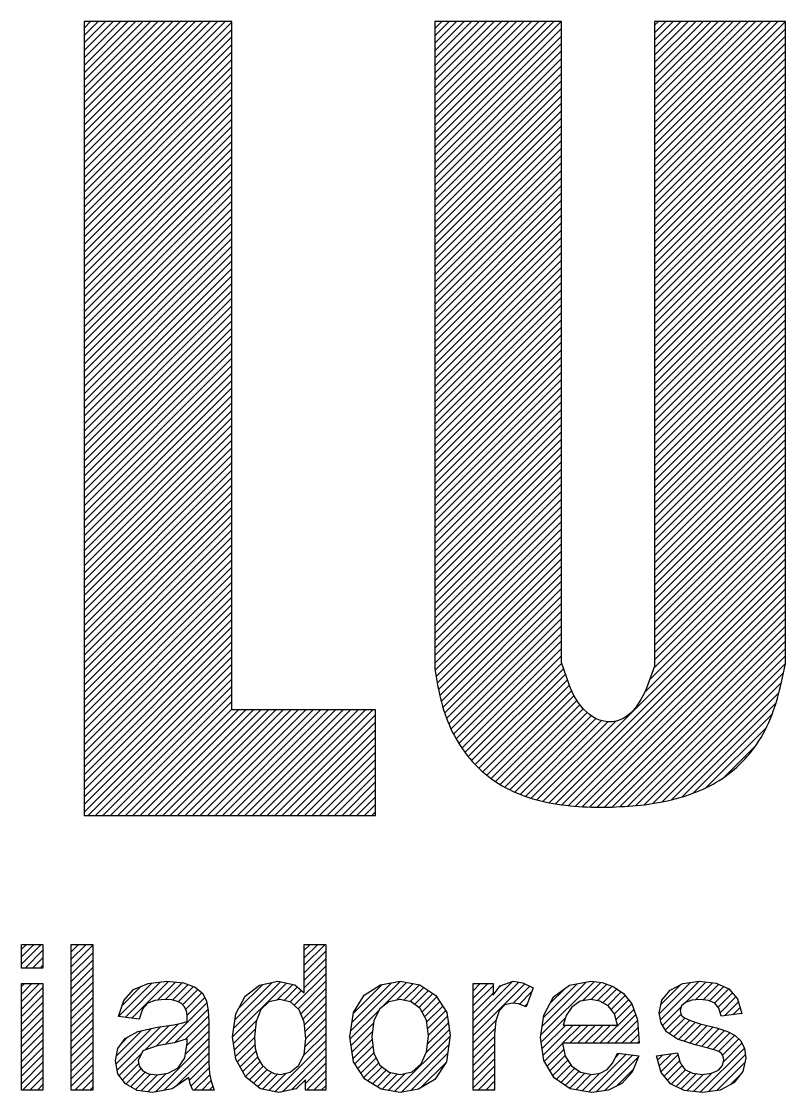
# Model space of a CAD drawing. Extents: x 1877.6 to 1957.1, y 1157.3 to 1182.6.
# Drawn here: x 1939.03 to 1957.11, y 1157.29 to 1182.65 of the extents above; entities that cross this region are included whole.
import ezdxf

# ---------------------------------------------------------------- set-up
doc = ezdxf.new("R2010")
doc.units = 0
doc.header["$MEASUREMENT"] = 0
doc.layers.add('C29', color=29, linetype='Continuous')

msp = doc.modelspace()

# ---------------------------------------------------------------- linework, layer by layer
at = {"linetype": 'ByBlock'}
for p, q in [((1940.511, 1182.492), (1940.666, 1182.648)), ((1940.511, 1182.316), (1940.843, 1182.648)), ((1940.511, 1182.139), (1941.02, 1182.648)), ((1940.511, 1181.962), (1941.197, 1182.648)), ((1940.511, 1181.785), (1941.373, 1182.648)), ((1940.511, 1181.608), (1941.55, 1182.648)), ((1940.511, 1181.432), (1941.727, 1182.648)), ((1940.511, 1181.255), (1941.904, 1182.648)), ((1940.511, 1181.078), (1942.081, 1182.648)), ((1940.511, 1180.901), (1942.257, 1182.648)), ((1940.511, 1180.725), (1942.434, 1182.648)), ((1940.511, 1180.548), (1942.611, 1182.648)), ((1940.511, 1180.371), (1942.788, 1182.648)), ((1940.511, 1180.194), (1942.964, 1182.648)), ((1940.511, 1180.017), (1943.141, 1182.648)), ((1940.511, 1179.841), (1943.318, 1182.648)), ((1940.511, 1179.664), (1943.495, 1182.648)), ((1940.511, 1179.487), (1943.672, 1182.648)), ((1940.511, 1179.31), (1943.848, 1182.648)), ((1940.511, 1179.134), (1944.011, 1182.634)), ((1940.511, 1178.957), (1944.011, 1182.457)), ((1948.811, 1182.484), (1948.975, 1182.648)), ((1948.811, 1182.307), (1949.152, 1182.648)), ((1948.811, 1182.13), (1949.328, 1182.648)), ((1948.811, 1181.953), (1949.505, 1182.648)), ((1948.811, 1181.777), (1949.682, 1182.648)), ((1948.811, 1181.6), (1949.859, 1182.648)), ((1948.811, 1181.423), (1950.036, 1182.648)), ((1948.811, 1181.246), (1950.212, 1182.648)), ((1948.811, 1181.07), (1950.389, 1182.648)), ((1948.811, 1180.893), (1950.566, 1182.648)), ((1948.811, 1180.716), (1950.743, 1182.648)), ((1948.811, 1180.539), (1950.919, 1182.648)), ((1948.811, 1180.362), (1951.096, 1182.648)), ((1948.811, 1180.186), (1951.273, 1182.648)), ((1948.811, 1180.009), (1951.45, 1182.648)), ((1948.811, 1179.832), (1951.627, 1182.648)), ((1948.811, 1179.655), (1951.803, 1182.648)), ((1948.811, 1179.479), (1951.811, 1182.479)), ((1954.011, 1182.557), (1954.101, 1182.648)), ((1954.011, 1182.38), (1954.278, 1182.648)), ((1954.011, 1182.204), (1954.455, 1182.648)), ((1954.011, 1182.027), (1954.632, 1182.648)), ((1954.011, 1181.85), (1954.808, 1182.648)), ((1954.011, 1181.673), (1954.985, 1182.648)), ((1954.011, 1181.497), (1955.162, 1182.648)), ((1954.011, 1181.32), (1955.339, 1182.648)), ((1954.011, 1181.143), (1955.516, 1182.648)), ((1954.011, 1180.966), (1955.692, 1182.648)), ((1954.011, 1180.79), (1955.869, 1182.648)), ((1954.011, 1180.613), (1956.046, 1182.648)), ((1954.011, 1180.436), (1956.223, 1182.648)), ((1954.011, 1180.259), (1956.399, 1182.648)), ((1954.011, 1180.082), (1956.576, 1182.648)), ((1954.011, 1179.906), (1956.753, 1182.648)), ((1954.011, 1179.729), (1956.93, 1182.648)), ((1954.011, 1179.552), (1957.107, 1182.648)), ((1954.011, 1179.375), (1957.111, 1182.475)), ((1940.511, 1178.78), (1944.011, 1182.28)), ((1948.811, 1179.302), (1951.811, 1182.302)), ((1954.011, 1179.199), (1957.111, 1182.299)), ((1940.511, 1178.603), (1944.011, 1182.103)), ((1940.511, 1178.426), (1944.011, 1181.926)), ((1948.811, 1179.125), (1951.811, 1182.125)), ((1948.811, 1178.948), (1951.811, 1181.948)), ((1954.011, 1179.022), (1957.111, 1182.122)), ((1954.011, 1178.845), (1957.111, 1181.945)), ((1940.511, 1178.25), (1944.011, 1181.75)), ((1948.811, 1178.771), (1951.811, 1181.771)), ((1954.011, 1178.668), (1957.111, 1181.768)), ((1940.511, 1178.073), (1944.011, 1181.573)), ((1940.511, 1177.896), (1944.011, 1181.396)), ((1948.811, 1178.595), (1951.811, 1181.595)), ((1948.811, 1178.418), (1951.811, 1181.418)), ((1954.011, 1178.491), (1957.111, 1181.591)), ((1954.011, 1178.315), (1957.111, 1181.415)), ((1940.511, 1177.719), (1944.011, 1181.219)), ((1948.811, 1178.241), (1951.811, 1181.241)), ((1954.011, 1178.138), (1957.111, 1181.238)), ((1940.511, 1177.543), (1944.011, 1181.043)), ((1948.811, 1178.064), (1951.811, 1181.064)), ((1954.011, 1177.961), (1957.111, 1181.061)), ((1940.511, 1177.366), (1944.011, 1180.866)), ((1940.511, 1177.189), (1944.011, 1180.689)), ((1948.811, 1177.888), (1951.811, 1180.888)), ((1948.811, 1177.711), (1951.811, 1180.711)), ((1954.011, 1177.784), (1957.111, 1180.884)), ((1954.011, 1177.608), (1957.111, 1180.708)), ((1940.511, 1177.012), (1944.011, 1180.512)), ((1948.811, 1177.534), (1951.811, 1180.534)), ((1954.011, 1177.431), (1957.111, 1180.531)), ((1940.511, 1176.835), (1944.011, 1180.335)), ((1940.511, 1176.659), (1944.011, 1180.159)), ((1948.811, 1177.357), (1951.811, 1180.357)), ((1948.811, 1177.18), (1951.811, 1180.18)), ((1954.011, 1177.254), (1957.111, 1180.354)), ((1954.011, 1177.077), (1957.111, 1180.177)), ((1940.511, 1176.482), (1944.011, 1179.982)), ((1948.811, 1177.004), (1951.811, 1180.004)), ((1954.011, 1176.9), (1957.111, 1180)), ((1940.511, 1176.305), (1944.011, 1179.805)), ((1940.511, 1176.128), (1944.011, 1179.628)), ((1948.811, 1176.827), (1951.811, 1179.827)), ((1948.811, 1176.65), (1951.811, 1179.65)), ((1954.011, 1176.724), (1957.111, 1179.824)), ((1954.011, 1176.547), (1957.111, 1179.647)), ((1940.511, 1175.952), (1944.011, 1179.452)), ((1948.811, 1176.473), (1951.811, 1179.473)), ((1954.011, 1176.37), (1957.111, 1179.47)), ((1940.511, 1175.775), (1944.011, 1179.275)), ((1948.811, 1176.297), (1951.811, 1179.297)), ((1948.811, 1176.12), (1951.811, 1179.12)), ((1954.011, 1176.193), (1957.111, 1179.293)), ((1954.011, 1176.017), (1957.111, 1179.117)), ((1940.511, 1175.598), (1944.011, 1179.098)), ((1940.511, 1175.421), (1944.011, 1178.921)), ((1948.811, 1175.943), (1951.811, 1178.943)), ((1954.011, 1175.84), (1957.111, 1178.94)), ((1940.511, 1175.244), (1944.011, 1178.744)), ((1948.811, 1175.766), (1951.811, 1178.766)), ((1954.011, 1175.663), (1957.111, 1178.763)), ((1940.511, 1175.068), (1944.011, 1178.568)), ((1940.511, 1174.891), (1944.011, 1178.391)), ((1948.811, 1175.59), (1951.811, 1178.59)), ((1948.811, 1175.413), (1951.811, 1178.413)), ((1954.011, 1175.486), (1957.111, 1178.586)), ((1954.011, 1175.309), (1957.111, 1178.409)), ((1940.511, 1174.714), (1944.011, 1178.214)), ((1948.811, 1175.236), (1951.811, 1178.236)), ((1954.011, 1175.133), (1957.111, 1178.233)), ((1940.511, 1174.537), (1944.011, 1178.037)), ((1940.511, 1174.361), (1944.011, 1177.861)), ((1948.811, 1175.059), (1951.811, 1178.059)), ((1948.811, 1174.882), (1951.811, 1177.882)), ((1954.011, 1174.956), (1957.111, 1178.056)), ((1954.011, 1174.779), (1957.111, 1177.879)), ((1940.511, 1174.184), (1944.011, 1177.684)), ((1948.811, 1174.706), (1951.811, 1177.706)), ((1954.011, 1174.602), (1957.111, 1177.702)), ((1940.511, 1174.007), (1944.011, 1177.507)), ((1948.811, 1174.529), (1951.811, 1177.529)), ((1948.811, 1174.352), (1951.811, 1177.352)), ((1954.011, 1174.426), (1957.111, 1177.526)), ((1954.011, 1174.249), (1957.111, 1177.349)), ((1940.511, 1173.83), (1944.011, 1177.33)), ((1940.511, 1173.653), (1944.011, 1177.153)), ((1948.811, 1174.175), (1951.811, 1177.175)), ((1954.011, 1174.072), (1957.111, 1177.172)), ((1940.511, 1173.477), (1944.011, 1176.977)), ((1948.811, 1173.999), (1951.811, 1176.999)), ((1954.011, 1173.895), (1957.111, 1176.995)), ((1940.511, 1173.3), (1944.011, 1176.8)), ((1940.511, 1173.123), (1944.011, 1176.623)), ((1948.811, 1173.822), (1951.811, 1176.822)), ((1948.811, 1173.645), (1951.811, 1176.645)), ((1954.011, 1173.718), (1957.111, 1176.818)), ((1954.011, 1173.542), (1957.111, 1176.642)), ((1940.511, 1172.946), (1944.011, 1176.446)), ((1948.811, 1173.468), (1951.811, 1176.468)), ((1954.011, 1173.365), (1957.111, 1176.465)), ((1940.511, 1172.77), (1944.011, 1176.27)), ((1940.511, 1172.593), (1944.011, 1176.093)), ((1948.811, 1173.291), (1951.811, 1176.291)), ((1948.811, 1173.115), (1951.811, 1176.115)), ((1954.011, 1173.188), (1957.111, 1176.288)), ((1954.011, 1173.011), (1957.111, 1176.111)), ((1940.511, 1172.416), (1944.011, 1175.916)), ((1948.811, 1172.938), (1951.811, 1175.938)), ((1954.011, 1172.835), (1957.111, 1175.935)), ((1940.511, 1172.239), (1944.011, 1175.739)), ((1948.811, 1172.761), (1951.811, 1175.761)), ((1948.811, 1172.584), (1951.811, 1175.584)), ((1954.011, 1172.658), (1957.111, 1175.758)), ((1954.011, 1172.481), (1957.111, 1175.581)), ((1940.511, 1172.062), (1944.011, 1175.562)), ((1940.511, 1171.886), (1944.011, 1175.386)), ((1948.811, 1172.408), (1951.811, 1175.408)), ((1954.011, 1172.304), (1957.111, 1175.404)), ((1940.511, 1171.709), (1944.011, 1175.209)), ((1948.811, 1172.231), (1951.811, 1175.231)), ((1954.011, 1172.127), (1957.111, 1175.227)), ((1940.511, 1171.532), (1944.011, 1175.032)), ((1940.511, 1171.355), (1944.011, 1174.855)), ((1948.811, 1172.054), (1951.811, 1175.054)), ((1948.811, 1171.877), (1951.811, 1174.877)), ((1954.011, 1171.951), (1957.111, 1175.051)), ((1954.011, 1171.774), (1957.111, 1174.874)), ((1940.511, 1171.179), (1944.011, 1174.679)), ((1948.811, 1171.7), (1951.811, 1174.7)), ((1954.011, 1171.597), (1957.111, 1174.697)), ((1940.511, 1171.002), (1944.011, 1174.502)), ((1940.511, 1170.825), (1944.011, 1174.325)), ((1948.811, 1171.524), (1951.811, 1174.524)), ((1948.811, 1171.347), (1951.811, 1174.347)), ((1954.011, 1171.42), (1957.111, 1174.52)), ((1954.011, 1171.244), (1957.111, 1174.344)), ((1940.511, 1170.648), (1944.011, 1174.148)), ((1948.811, 1171.17), (1951.811, 1174.17)), ((1954.011, 1171.067), (1957.111, 1174.167)), ((1940.511, 1170.471), (1944.011, 1173.971)), ((1940.511, 1170.295), (1944.011, 1173.795)), ((1948.811, 1170.993), (1951.811, 1173.993)), ((1948.811, 1170.817), (1951.811, 1173.817)), ((1954.011, 1170.89), (1957.111, 1173.99)), ((1954.011, 1170.713), (1957.111, 1173.813)), ((1940.511, 1170.118), (1944.011, 1173.618)), ((1948.811, 1170.64), (1951.811, 1173.64)), ((1954.011, 1170.536), (1957.111, 1173.636)), ((1940.511, 1169.941), (1944.011, 1173.441)), ((1948.811, 1170.463), (1951.811, 1173.463)), ((1948.811, 1170.286), (1951.811, 1173.286)), ((1954.011, 1170.36), (1957.111, 1173.46)), ((1954.011, 1170.183), (1957.111, 1173.283)), ((1940.511, 1169.764), (1944.011, 1173.264)), ((1940.511, 1169.588), (1944.011, 1173.088)), ((1948.811, 1170.109), (1951.811, 1173.109)), ((1954.011, 1170.006), (1957.111, 1173.106)), ((1940.511, 1169.411), (1944.011, 1172.911)), ((1948.811, 1169.933), (1951.811, 1172.933)), ((1954.011, 1169.829), (1957.111, 1172.929)), ((1940.511, 1169.234), (1944.011, 1172.734)), ((1940.511, 1169.057), (1944.011, 1172.557)), ((1948.811, 1169.756), (1951.811, 1172.756)), ((1948.811, 1169.579), (1951.811, 1172.579)), ((1954.011, 1169.653), (1957.111, 1172.753)), ((1954.011, 1169.476), (1957.111, 1172.576)), ((1940.511, 1168.88), (1944.011, 1172.38)), ((1948.811, 1169.402), (1951.811, 1172.402)), ((1954.011, 1169.299), (1957.111, 1172.399)), ((1940.511, 1168.704), (1944.011, 1172.204)), ((1940.511, 1168.527), (1944.011, 1172.027)), ((1948.811, 1169.226), (1951.811, 1172.226)), ((1948.811, 1169.049), (1951.811, 1172.049)), ((1954.011, 1169.122), (1957.111, 1172.222)), ((1954.011, 1168.945), (1957.111, 1172.045)), ((1940.511, 1168.35), (1944.011, 1171.85)), ((1948.811, 1168.872), (1951.811, 1171.872)), ((1954.011, 1168.769), (1957.111, 1171.869)), ((1940.511, 1168.173), (1944.011, 1171.673)), ((1948.811, 1168.695), (1951.811, 1171.695)), ((1948.811, 1168.518), (1951.811, 1171.518)), ((1954.011, 1168.592), (1957.111, 1171.692)), ((1954.011, 1168.415), (1957.111, 1171.515)), ((1940.511, 1167.997), (1944.011, 1171.497)), ((1940.511, 1167.82), (1944.011, 1171.32)), ((1948.811, 1168.342), (1951.811, 1171.342)), ((1954.011, 1168.238), (1957.111, 1171.338)), ((1940.511, 1167.643), (1944.011, 1171.143)), ((1948.811, 1168.165), (1951.811, 1171.165)), ((1954.011, 1168.062), (1957.111, 1171.162)), ((1940.511, 1167.466), (1944.011, 1170.966)), ((1940.511, 1167.29), (1944.011, 1170.79)), ((1948.811, 1167.988), (1951.811, 1170.988)), ((1948.811, 1167.811), (1951.811, 1170.811)), ((1954.011, 1167.885), (1957.111, 1170.985)), ((1954.011, 1167.708), (1957.111, 1170.808)), ((1940.511, 1167.113), (1944.011, 1170.613)), ((1948.811, 1167.635), (1951.811, 1170.635)), ((1954.011, 1167.531), (1957.111, 1170.631)), ((1940.511, 1166.936), (1944.011, 1170.436)), ((1940.511, 1166.759), (1944.011, 1170.259)), ((1948.811, 1167.458), (1951.811, 1170.458)), ((1948.817, 1167.287), (1951.811, 1170.281)), ((1953.895, 1167.062), (1957.111, 1170.278)), ((1953.992, 1167.336), (1957.111, 1170.454)), ((1940.511, 1166.582), (1944.011, 1170.082)), ((1948.843, 1167.137), (1951.811, 1170.104)), ((1953.78, 1166.77), (1957.111, 1170.101)), ((1940.511, 1166.406), (1944.011, 1169.906)), ((1948.869, 1166.986), (1951.811, 1169.927)), ((1948.896, 1166.836), (1951.811, 1169.751)), ((1951.371, 1164.184), (1957.111, 1169.924)), ((1951.516, 1164.153), (1957.111, 1169.747)), ((1940.511, 1166.229), (1944.011, 1169.729)), ((1940.511, 1166.052), (1944.011, 1169.552)), ((1948.927, 1166.69), (1951.811, 1169.574)), ((1951.666, 1164.126), (1957.111, 1169.571)), ((1940.511, 1165.875), (1944.011, 1169.375)), ((1948.962, 1166.548), (1951.811, 1169.397)), ((1951.82, 1164.103), (1957.111, 1169.394)), ((1940.511, 1165.699), (1944.011, 1169.199)), ((1940.511, 1165.522), (1944.011, 1169.022)), ((1949.001, 1166.41), (1951.811, 1169.22)), ((1949.043, 1166.276), (1951.811, 1169.044)), ((1951.978, 1164.084), (1957.111, 1169.217)), ((1952.14, 1164.07), (1957.111, 1169.04)), ((1940.511, 1165.345), (1944.011, 1168.845)), ((1949.09, 1166.146), (1951.811, 1168.867)), ((1952.306, 1164.059), (1957.111, 1168.863)), ((1940.511, 1165.168), (1944.011, 1168.668)), ((1940.511, 1164.991), (1944.011, 1168.491)), ((1949.14, 1166.019), (1951.811, 1168.69)), ((1949.194, 1165.897), (1951.811, 1168.513)), ((1952.476, 1164.052), (1957.111, 1168.687)), ((1952.649, 1164.048), (1957.111, 1168.51)), ((1940.511, 1164.815), (1944.011, 1168.315)), ((1949.253, 1165.778), (1951.811, 1168.336)), ((1952.826, 1164.048), (1957.111, 1168.333)), ((1940.511, 1164.638), (1944.011, 1168.138)), ((1940.511, 1164.461), (1944.011, 1167.961)), ((1949.315, 1165.663), (1951.811, 1168.16)), ((1949.381, 1165.553), (1951.811, 1167.983)), ((1953.006, 1164.051), (1957.111, 1168.156)), ((1953.189, 1164.058), (1957.111, 1167.98)), ((1940.511, 1164.284), (1944.011, 1167.784)), ((1949.451, 1165.446), (1951.811, 1167.806)), ((1953.377, 1164.069), (1957.111, 1167.803)), ((1940.511, 1164.108), (1944.011, 1167.608)), ((1949.524, 1165.343), (1951.811, 1167.629)), ((1949.602, 1165.243), (1951.815, 1167.457)), ((1953.569, 1164.084), (1957.111, 1167.626)), ((1953.767, 1164.106), (1957.111, 1167.449)), ((1940.511, 1163.931), (1944.011, 1167.431)), ((1940.605, 1163.848), (1944.011, 1167.254)), ((1949.683, 1165.148), (1951.86, 1167.325)), ((1953.973, 1164.134), (1957.062, 1167.224)), ((1940.781, 1163.848), (1944.011, 1167.077)), ((1949.767, 1165.055), (1951.905, 1167.193)), ((1949.855, 1164.967), (1951.949, 1167.061)), ((1954.187, 1164.172), (1957.011, 1166.996)), ((1940.958, 1163.848), (1944.011, 1166.9)), ((1941.135, 1163.848), (1944.011, 1166.724)), ((1949.947, 1164.882), (1951.994, 1166.929)), ((1950.043, 1164.801), (1952.046, 1166.804)), ((1954.413, 1164.221), (1956.956, 1166.764)), ((1941.312, 1163.848), (1944.011, 1166.547)), ((1950.143, 1164.724), (1952.104, 1166.685)), ((1950.247, 1164.652), (1952.17, 1166.575)), ((1950.356, 1164.583), (1952.243, 1166.471)), ((1954.655, 1164.287), (1956.886, 1166.517)), ((1941.489, 1163.848), (1944.011, 1166.37)), ((1941.665, 1163.848), (1944.165, 1166.348)), ((1941.842, 1163.848), (1944.342, 1166.348)), ((1942.019, 1163.848), (1944.519, 1166.348)), ((1942.196, 1163.848), (1944.696, 1166.348)), ((1942.372, 1163.848), (1944.872, 1166.348)), ((1942.549, 1163.848), (1945.049, 1166.348)), ((1942.726, 1163.848), (1945.226, 1166.348)), ((1942.903, 1163.848), (1945.403, 1166.348)), ((1943.08, 1163.848), (1945.58, 1166.348)), ((1943.256, 1163.848), (1945.756, 1166.348)), ((1943.433, 1163.848), (1945.933, 1166.348)), ((1943.61, 1163.848), (1946.11, 1166.348)), ((1943.787, 1163.848), (1946.287, 1166.348)), ((1943.963, 1163.848), (1946.463, 1166.348)), ((1944.14, 1163.848), (1946.64, 1166.348)), ((1944.317, 1163.848), (1946.817, 1166.348)), ((1944.494, 1163.848), (1946.994, 1166.348)), ((1944.671, 1163.848), (1947.171, 1166.348)), ((1944.847, 1163.848), (1947.347, 1166.348)), ((1945.024, 1163.848), (1947.411, 1166.235)), ((1950.468, 1164.519), (1952.323, 1166.374)), ((1950.584, 1164.458), (1952.413, 1166.287)), ((1950.705, 1164.402), (1952.512, 1166.209)), ((1954.922, 1164.377), (1956.793, 1166.248)), ((1945.201, 1163.848), (1947.411, 1166.058)), ((1950.83, 1164.35), (1952.623, 1166.144)), ((1950.959, 1164.302), (1952.752, 1166.096)), ((1951.092, 1164.259), (1952.902, 1166.069)), ((1951.229, 1164.219), (1953.091, 1166.081)), ((1955.232, 1164.509), (1956.657, 1165.935)), ((1945.378, 1163.848), (1947.411, 1165.881)), ((1945.554, 1163.848), (1947.411, 1165.704)), ((1945.731, 1163.848), (1947.411, 1165.527)), ((1955.654, 1164.755), (1956.408, 1165.509)), ((1945.908, 1163.848), (1947.411, 1165.351)), ((1946.085, 1163.848), (1947.411, 1165.174)), ((1946.262, 1163.848), (1947.411, 1164.997)), ((1946.438, 1163.848), (1947.411, 1164.82)), ((1946.615, 1163.848), (1947.411, 1164.644)), ((1946.792, 1163.848), (1947.411, 1164.467)), ((1946.969, 1163.848), (1947.411, 1164.29)), ((1947.145, 1163.848), (1947.411, 1164.113)), ((1947.322, 1163.848), (1947.411, 1163.936)), ((1939.029, 1160.682), (1939.146, 1160.798)), ((1939.029, 1160.505), (1939.322, 1160.798)), ((1939.029, 1160.328), (1939.499, 1160.798)), ((1939.116, 1160.238), (1939.538, 1160.659)), ((1940.21, 1160.625), (1940.383, 1160.798)), ((1940.21, 1160.448), (1940.56, 1160.798)), ((1940.21, 1160.271), (1940.718, 1160.779)), ((1945.723, 1160.658), (1945.863, 1160.798)), ((1945.723, 1160.481), (1946.04, 1160.798)), ((1945.723, 1160.304), (1946.217, 1160.798)), ((1945.723, 1160.128), (1946.231, 1160.636)), ((1939.293, 1160.238), (1939.538, 1160.483)), ((1940.21, 1160.094), (1940.718, 1160.602)), ((1940.21, 1159.917), (1940.718, 1160.426)), ((1945.723, 1159.951), (1946.231, 1160.459)), ((1939.47, 1160.238), (1939.538, 1160.306)), ((1940.21, 1159.741), (1940.718, 1160.249)), ((1945.484, 1159.358), (1946.231, 1160.105)), ((1945.723, 1159.774), (1946.231, 1160.282)), ((1939.029, 1159.798), (1939.102, 1159.87)), ((1939.029, 1159.621), (1939.279, 1159.87)), ((1939.029, 1159.444), (1939.455, 1159.87)), ((1940.21, 1159.564), (1940.718, 1160.072)), ((1940.21, 1159.387), (1940.718, 1159.895)), ((1941.327, 1159.09), (1942.123, 1159.887)), ((1941.485, 1159.071), (1942.322, 1159.909)), ((1941.642, 1159.052), (1942.512, 1159.922)), ((1942.247, 1159.48), (1942.675, 1159.907)), ((1942.438, 1159.494), (1942.837, 1159.893)), ((1942.601, 1159.48), (1942.972, 1159.851)), ((1944.027, 1158.608), (1945.302, 1159.883)), ((1944.054, 1158.812), (1945.156, 1159.914)), ((1944.081, 1159.016), (1944.963, 1159.897)), ((1944.166, 1159.278), (1944.741, 1159.852)), ((1945.076, 1159.48), (1945.449, 1159.853)), ((1945.575, 1159.272), (1946.231, 1159.929)), ((1946.823, 1158.753), (1947.995, 1159.924)), ((1946.854, 1158.96), (1947.783, 1159.889)), ((1946.884, 1159.167), (1947.568, 1159.851)), ((1947.577, 1159.33), (1948.145, 1159.897)), ((1947.902, 1159.478), (1948.295, 1159.871)), ((1948.078, 1159.477), (1948.445, 1159.844)), ((1949.717, 1158.995), (1950.638, 1159.916)), ((1949.717, 1158.818), (1950.801, 1159.902)), ((1949.717, 1159.702), (1949.885, 1159.87)), ((1949.717, 1159.526), (1950.062, 1159.87)), ((1949.717, 1158.642), (1950.94, 1159.864)), ((1951.321, 1158.654), (1952.583, 1159.916)), ((1951.351, 1158.861), (1952.396, 1159.906)), ((1951.381, 1159.068), (1952.179, 1159.866)), ((1952.303, 1159.46), (1952.741, 1159.898)), ((1952.514, 1159.494), (1952.878, 1159.857)), ((1954.124, 1159.159), (1954.863, 1159.898)), ((1954.151, 1159.009), (1955.066, 1159.925)), ((1954.162, 1159.373), (1954.642, 1159.854)), ((1954.745, 1159.426), (1955.225, 1159.907)), ((1954.981, 1159.486), (1955.384, 1159.889)), ((1955.16, 1159.488), (1955.525, 1159.853)), ((1939.029, 1159.267), (1939.538, 1159.776)), ((1939.029, 1159.091), (1939.538, 1159.599)), ((1940.21, 1159.21), (1940.718, 1159.719)), ((1941.412, 1159.352), (1941.866, 1159.806)), ((1942.738, 1159.44), (1943.1, 1159.803)), ((1942.844, 1159.37), (1943.206, 1159.732)), ((1942.918, 1159.267), (1943.301, 1159.65)), ((1945.245, 1159.472), (1945.562, 1159.79)), ((1945.388, 1159.438), (1945.657, 1159.707)), ((1945.637, 1159.157), (1946.231, 1159.752)), ((1948.225, 1159.447), (1948.555, 1159.777)), ((1948.333, 1159.379), (1948.662, 1159.707)), ((1948.434, 1159.303), (1948.768, 1159.637)), ((1949.717, 1159.349), (1950.189, 1159.82)), ((1949.717, 1159.172), (1950.189, 1159.644)), ((1950.321, 1159.775), (1950.371, 1159.826)), ((1950.662, 1159.409), (1951.059, 1159.806)), ((1950.812, 1159.382), (1951.102, 1159.672)), ((1951.542, 1159.405), (1951.885, 1159.749)), ((1952.664, 1159.467), (1953.009, 1159.812)), ((1952.79, 1159.416), (1953.118, 1159.745)), ((1952.902, 1159.352), (1953.223, 1159.672)), ((1955.312, 1159.463), (1955.647, 1159.799)), ((1955.433, 1159.407), (1955.77, 1159.744)), ((1955.512, 1159.31), (1955.852, 1159.65)), ((1939.029, 1158.914), (1939.538, 1159.422)), ((1940.21, 1159.034), (1940.718, 1159.542)), ((1940.21, 1158.857), (1940.718, 1159.365)), ((1942.439, 1158.435), (1943.417, 1159.412)), ((1942.948, 1159.12), (1943.367, 1159.539)), ((1945.689, 1159.032), (1946.231, 1159.575)), ((1945.726, 1158.893), (1946.231, 1159.398)), ((1948.508, 1159.2), (1948.862, 1159.554)), ((1948.569, 1159.085), (1948.93, 1159.446)), ((1948.617, 1158.956), (1948.999, 1159.337)), ((1950.94, 1159.334), (1950.997, 1159.391)), ((1952.984, 1159.257), (1953.314, 1159.586)), ((1953.062, 1159.158), (1953.392, 1159.488)), ((1953.099, 1159.018), (1953.47, 1159.39)), ((1955.561, 1159.182), (1955.934, 1159.555)), ((1955.663, 1159.107), (1955.995, 1159.439)), ((1939.029, 1158.737), (1939.538, 1159.245)), ((1940.21, 1158.68), (1940.718, 1159.188)), ((1942.657, 1158.476), (1943.443, 1159.261)), ((1942.912, 1158.554), (1943.454, 1159.096)), ((1945.743, 1158.733), (1946.231, 1159.222)), ((1946.809, 1158.562), (1947.491, 1159.244)), ((1948.637, 1158.799), (1949.067, 1159.229)), ((1948.657, 1158.642), (1949.107, 1159.092)), ((1952.716, 1158.459), (1953.517, 1159.259)), ((1952.893, 1158.459), (1953.563, 1159.129)), ((1954.2, 1158.881), (1954.641, 1159.322)), ((1954.269, 1158.774), (1954.636, 1159.141)), ((1955.865, 1159.133), (1956.035, 1159.303)), ((1956.067, 1159.158), (1956.076, 1159.166)), ((1939.029, 1158.56), (1939.538, 1159.068)), ((1939.029, 1158.384), (1939.538, 1158.892)), ((1940.21, 1158.503), (1940.718, 1159.011)), ((1940.21, 1158.326), (1940.718, 1158.835)), ((1941.297, 1157.823), (1942.327, 1158.852)), ((1941.8, 1159.033), (1941.823, 1159.056)), ((1941.948, 1158.297), (1942.534, 1158.883)), ((1942.22, 1158.392), (1942.747, 1158.919)), ((1942.943, 1158.408), (1943.46, 1158.925)), ((1944.049, 1158.454), (1944.591, 1158.995)), ((1945.737, 1158.373), (1946.231, 1158.868)), ((1945.76, 1158.573), (1946.231, 1159.045)), ((1946.832, 1158.408), (1947.358, 1158.934)), ((1948.638, 1158.447), (1949.131, 1158.939)), ((1949.717, 1158.465), (1950.259, 1159.006)), ((1951.328, 1158.484), (1951.899, 1159.056)), ((1951.351, 1158.331), (1951.91, 1158.89)), ((1951.374, 1158.177), (1952.087, 1158.89)), ((1951.832, 1158.459), (1952.264, 1158.89)), ((1952.009, 1158.459), (1952.441, 1158.89)), ((1952.186, 1158.459), (1952.617, 1158.89)), ((1952.363, 1158.459), (1952.794, 1158.89)), ((1952.54, 1158.459), (1952.971, 1158.89)), ((1953.07, 1158.459), (1953.607, 1158.995)), ((1953.247, 1158.459), (1953.62, 1158.832)), ((1954.36, 1158.688), (1954.725, 1159.053)), ((1954.466, 1158.617), (1954.849, 1159.001)), ((1954.576, 1158.551), (1954.982, 1158.956)), ((1954.71, 1158.507), (1955.117, 1158.914)), ((1954.843, 1158.464), (1955.258, 1158.879)), ((1954.976, 1158.421), (1955.399, 1158.843)), ((1939.029, 1158.207), (1939.538, 1158.715)), ((1940.21, 1158.15), (1940.718, 1158.658)), ((1941.268, 1157.971), (1942.107, 1158.81)), ((1941.278, 1158.157), (1941.881, 1158.76)), ((1941.404, 1158.46), (1941.551, 1158.607)), ((1942.911, 1158.2), (1943.46, 1158.748)), ((1944.072, 1158.3), (1944.563, 1158.79)), ((1944.095, 1158.145), (1944.545, 1158.595)), ((1945.698, 1158.158), (1946.231, 1158.691)), ((1946.855, 1158.254), (1947.334, 1158.733)), ((1947.859, 1157.314), (1949.174, 1158.628)), ((1948.61, 1158.242), (1949.155, 1158.786)), ((1949.717, 1158.288), (1950.237, 1158.808)), ((1949.717, 1158.111), (1950.226, 1158.62)), ((1953.423, 1158.459), (1953.633, 1158.668)), ((1955.118, 1158.385), (1955.536, 1158.804)), ((1955.259, 1158.35), (1955.669, 1158.76)), ((1955.398, 1158.312), (1955.794, 1158.708)), ((1955.526, 1158.263), (1955.909, 1158.646)), ((1939.029, 1158.03), (1939.538, 1158.538)), ((1939.029, 1157.853), (1939.538, 1158.361)), ((1940.21, 1157.973), (1940.718, 1158.481)), ((1942.19, 1157.302), (1943.46, 1158.572)), ((1942.409, 1157.344), (1943.46, 1158.395)), ((1944.141, 1158.015), (1944.557, 1158.431)), ((1945.027, 1157.31), (1946.231, 1158.514)), ((1945.203, 1157.309), (1946.231, 1158.338)), ((1946.878, 1158.1), (1947.327, 1158.549)), ((1946.922, 1157.968), (1947.346, 1158.392)), ((1948.018, 1157.296), (1949.144, 1158.422)), ((1949.717, 1157.935), (1950.226, 1158.443)), ((1951.405, 1158.031), (1951.83, 1158.456)), ((1953.6, 1158.459), (1953.646, 1158.505)), ((1955.09, 1157.297), (1956.136, 1158.342)), ((1955.617, 1158.177), (1956.001, 1158.561)), ((1955.639, 1158.022), (1956.077, 1158.461)), ((1939.029, 1157.676), (1939.538, 1158.185)), ((1940.21, 1157.796), (1940.718, 1158.304)), ((1940.21, 1157.619), (1940.718, 1158.128)), ((1941.345, 1157.694), (1941.875, 1158.224)), ((1942.676, 1157.434), (1943.462, 1158.22)), ((1944.204, 1157.901), (1944.581, 1158.278)), ((1944.267, 1157.787), (1944.62, 1158.14)), ((1945.43, 1157.36), (1946.231, 1158.161)), ((1946.992, 1157.861), (1947.365, 1158.234)), ((1947.061, 1157.753), (1947.422, 1158.114)), ((1948.233, 1157.334), (1949.114, 1158.215)), ((1949.717, 1157.758), (1950.226, 1158.266)), ((1949.717, 1157.581), (1950.226, 1158.089)), ((1951.47, 1157.919), (1951.861, 1158.311)), ((1951.535, 1157.808), (1951.893, 1158.166)), ((1952.446, 1157.304), (1953.342, 1158.2)), ((1952.622, 1157.304), (1953.499, 1158.181)), ((1952.827, 1157.332), (1953.622, 1158.126)), ((1953.08, 1158.115), (1953.185, 1158.22)), ((1954.083, 1158.058), (1954.206, 1158.181)), ((1954.123, 1157.921), (1954.413, 1158.211)), ((1954.163, 1157.784), (1954.565, 1158.186)), ((1955.28, 1157.31), (1956.157, 1158.187)), ((1939.029, 1157.5), (1939.538, 1158.008)), ((1939.054, 1157.348), (1939.538, 1157.831)), ((1940.21, 1157.443), (1940.718, 1157.951)), ((1941.42, 1157.592), (1941.805, 1157.977)), ((1941.497, 1157.493), (1941.861, 1157.857)), ((1943.004, 1157.585), (1943.464, 1158.045)), ((1943.042, 1157.447), (1943.471, 1157.876)), ((1944.33, 1157.674), (1944.68, 1158.023)), ((1944.424, 1157.591), (1944.751, 1157.918)), ((1944.523, 1157.513), (1944.843, 1157.833)), ((1945.751, 1157.503), (1946.231, 1157.984)), ((1947.131, 1157.646), (1947.483, 1157.998)), ((1947.226, 1157.565), (1947.564, 1157.902)), ((1947.335, 1157.497), (1947.664, 1157.826)), ((1948.475, 1157.4), (1949.071, 1157.995)), ((1949.717, 1157.404), (1950.226, 1157.912)), ((1951.6, 1157.696), (1951.96, 1158.055)), ((1951.685, 1157.604), (1952.029, 1157.948)), ((1951.79, 1157.532), (1952.125, 1157.867)), ((1953.113, 1157.441), (1953.505, 1157.833)), ((1954.238, 1157.682), (1954.601, 1158.046)), ((1954.317, 1157.585), (1954.662, 1157.93)), ((1954.401, 1157.492), (1954.741, 1157.832)), ((1955.486, 1157.339), (1956.142, 1157.996)), ((1939.231, 1157.348), (1939.538, 1157.654)), ((1940.292, 1157.348), (1940.718, 1157.774)), ((1940.469, 1157.348), (1940.718, 1157.597)), ((1941.611, 1157.43), (1941.957, 1157.775)), ((1941.725, 1157.367), (1942.085, 1157.727)), ((1941.864, 1157.329), (1942.246, 1157.711)), ((1942.018, 1157.307), (1942.456, 1157.744)), ((1943.12, 1157.348), (1943.485, 1157.712)), ((1943.297, 1157.348), (1943.515, 1157.566)), ((1944.622, 1157.435), (1944.957, 1157.77)), ((1944.736, 1157.373), (1945.096, 1157.732)), ((1944.882, 1157.341), (1945.292, 1157.751)), ((1945.772, 1157.348), (1946.231, 1157.807)), ((1945.949, 1157.348), (1946.231, 1157.631)), ((1947.444, 1157.429), (1947.781, 1157.766)), ((1947.559, 1157.367), (1947.927, 1157.735)), ((1947.709, 1157.34), (1948.118, 1157.75)), ((1949.838, 1157.348), (1950.226, 1157.736)), ((1951.895, 1157.461), (1952.229, 1157.794)), ((1952, 1157.389), (1952.364, 1157.752)), ((1952.144, 1157.356), (1952.512, 1157.724)), ((1952.295, 1157.33), (1952.714, 1157.749)), ((1954.521, 1157.435), (1954.859, 1157.773)), ((1954.641, 1157.378), (1955.002, 1157.739)), ((1954.775, 1157.335), (1955.165, 1157.725)), ((1954.932, 1157.316), (1955.367, 1157.75)), ((1955.805, 1157.481), (1956.037, 1157.713)), ((1939.408, 1157.348), (1939.538, 1157.478)), ((1940.645, 1157.348), (1940.718, 1157.42)), ((1943.474, 1157.348), (1943.561, 1157.435)), ((1946.125, 1157.348), (1946.231, 1157.454)), ((1950.015, 1157.348), (1950.226, 1157.559)), ((1950.191, 1157.348), (1950.226, 1157.382))]:
    msp.add_line(p, q, dxfattribs=at)
at = {"color": 0, "linetype": 'Continuous'}
for p, q in [((1945.723, 1159.649), (1945.723, 1160.798)), ((1945.723, 1160.798), (1946.231, 1160.798)), ((1946.231, 1160.798), (1946.231, 1157.348)), ((1944.662, 1159.836), (1945.1, 1159.925)), ((1945.1, 1159.925), (1945.502, 1159.842)), ((1945.502, 1159.842), (1945.723, 1159.649)), ((1949.717, 1157.348), (1949.717, 1159.87)), ((1949.717, 1159.87), (1950.189, 1159.87)), ((1950.189, 1159.87), (1950.189, 1159.598)), ((1950.354, 1159.82), (1950.665, 1159.925)), ((1950.665, 1159.925), (1950.895, 1159.886)), ((1950.895, 1159.886), (1951.137, 1159.768)), ((1944.32, 1159.569), (1944.662, 1159.836)), ((1950.189, 1159.598), (1950.354, 1159.82)), ((1951.137, 1159.768), (1950.971, 1159.322)), ((1944.1, 1159.151), (1944.32, 1159.569)), ((1944.885, 1159.436), (1944.697, 1159.255)), ((1945.144, 1159.496), (1944.885, 1159.436)), ((1945.405, 1159.434), (1945.144, 1159.496)), ((1945.599, 1159.249), (1945.405, 1159.434)), ((1950.467, 1159.364), (1950.334, 1159.222)), ((1950.647, 1159.411), (1950.467, 1159.364)), ((1950.794, 1159.389), (1950.647, 1159.411)), ((1950.971, 1159.322), (1950.794, 1159.389)), ((1944.026, 1158.61), (1944.1, 1159.151)), ((1944.697, 1159.255), (1944.582, 1158.973)), ((1945.72, 1158.957), (1945.599, 1159.249)), ((1950.334, 1159.222), (1950.253, 1158.99)), ((1944.582, 1158.973), (1944.544, 1158.61)), ((1945.76, 1158.573), (1945.72, 1158.957)), ((1950.253, 1158.99), (1950.226, 1158.671)), ((1944.104, 1158.081), (1944.026, 1158.61)), ((1944.544, 1158.61), (1944.564, 1158.338)), ((1950.226, 1158.671), (1950.226, 1157.348)), ((1944.564, 1158.338), (1944.627, 1158.115)), ((1945.716, 1158.194), (1945.76, 1158.573)), ((1944.338, 1157.659), (1944.104, 1158.081)), ((1944.627, 1158.115), (1944.726, 1157.942)), ((1945.584, 1157.93), (1945.716, 1158.194)), ((1944.726, 1157.942), (1944.857, 1157.82)), ((1944.857, 1157.82), (1945.006, 1157.746)), ((1945.391, 1157.774), (1945.584, 1157.93)), ((1944.689, 1157.383), (1944.338, 1157.659)), ((1945.006, 1157.746), (1945.162, 1157.722)), ((1945.162, 1157.722), (1945.391, 1157.774)), ((1945.751, 1157.594), (1945.531, 1157.382)), ((1945.751, 1157.348), (1945.751, 1157.594)), ((1945.118, 1157.291), (1944.689, 1157.383)), ((1945.531, 1157.382), (1945.118, 1157.291)), ((1946.231, 1157.348), (1945.751, 1157.348)), ((1950.226, 1157.348), (1949.717, 1157.348))]:
    msp.add_line(p, q, dxfattribs=at)
for points in [[(1939.538, 1160.238), (1939.029, 1160.238), (1939.029, 1160.798), (1939.538, 1160.798)], [(1940.718, 1157.348), (1940.21, 1157.348), (1940.21, 1160.798), (1940.718, 1160.798)], [(1939.538, 1157.348), (1939.029, 1157.348), (1939.029, 1159.87), (1939.538, 1159.87)], [(1943.593, 1157.348), (1943.083, 1157.348), (1943.021, 1157.497), (1942.991, 1157.648), (1942.596, 1157.38), (1942.132, 1157.291), (1941.77, 1157.342), (1941.492, 1157.496), (1941.314, 1157.734), (1941.255, 1158.039), (1941.312, 1158.332), (1941.482, 1158.568), (1941.786, 1158.74), (1942.247, 1158.84), (1942.627, 1158.897), (1942.818, 1158.933), (1942.952, 1158.97), (1942.949, 1159.098), (1942.941, 1159.189), (1942.921, 1159.26), (1942.882, 1159.332), (1942.817, 1159.397), (1942.72, 1159.45), (1942.585, 1159.484), (1942.409, 1159.496), (1942.185, 1159.474), (1942.017, 1159.407), (1941.896, 1159.268), (1941.814, 1159.031), (1941.326, 1159.09), (1941.451, 1159.469), (1941.685, 1159.727), (1942.026, 1159.876), (1942.471, 1159.925), (1942.865, 1159.891), (1943.141, 1159.787), (1943.318, 1159.635), (1943.41, 1159.453), (1943.448, 1159.234), (1943.46, 1158.967), (1943.46, 1158.413), (1943.465, 1157.99), (1943.479, 1157.739), (1943.517, 1157.558)], [(1947.988, 1159.925), (1948.457, 1159.842), (1948.839, 1159.591), (1949.092, 1159.188), (1949.177, 1158.649), (1949.085, 1158.017), (1948.811, 1157.6), (1948.422, 1157.368), (1947.988, 1157.291), (1947.54, 1157.37), (1947.155, 1157.608), (1946.89, 1158.017), (1946.802, 1158.61), (1946.887, 1159.186), (1947.143, 1159.597), (1947.525, 1159.843)], [(1953.65, 1158.459), (1951.829, 1158.459), (1951.895, 1158.156), (1952.045, 1157.922), (1952.261, 1157.772), (1952.523, 1157.722), (1952.724, 1157.751), (1952.89, 1157.837), (1953.024, 1157.992), (1953.131, 1158.227), (1953.636, 1158.164), (1953.482, 1157.775), (1953.239, 1157.504), (1952.917, 1157.344), (1952.523, 1157.291), (1952.016, 1157.378), (1951.633, 1157.64), (1951.392, 1158.053), (1951.312, 1158.591), (1951.39, 1159.127), (1951.623, 1159.554), (1951.998, 1159.832), (1952.5, 1159.925), (1952.772, 1159.895), (1953.034, 1159.803), (1953.273, 1159.638), (1953.471, 1159.388), (1953.605, 1159.01)], [(1955.585, 1159.098), (1955.532, 1159.285), (1955.434, 1159.407), (1955.289, 1159.474), (1955.093, 1159.496), (1954.894, 1159.478), (1954.742, 1159.426), (1954.646, 1159.341), (1954.614, 1159.23), (1954.64, 1159.127), (1954.716, 1159.057), (1954.86, 1158.996), (1955.091, 1158.921), (1955.475, 1158.823), (1955.737, 1158.738), (1955.916, 1158.642), (1956.052, 1158.512), (1956.138, 1158.337), (1956.167, 1158.108), (1956.097, 1157.788), (1955.886, 1157.525), (1955.56, 1157.349), (1955.143, 1157.291), (1954.715, 1157.342), (1954.39, 1157.497), (1954.169, 1157.765), (1954.053, 1158.159), (1954.553, 1158.232), (1954.615, 1157.993), (1954.731, 1157.837), (1954.905, 1157.751), (1955.139, 1157.722), (1955.361, 1157.747), (1955.521, 1157.823), (1955.617, 1157.935), (1955.65, 1158.067), (1955.636, 1158.148), (1955.594, 1158.212), (1955.529, 1158.261), (1955.447, 1158.298), (1955.283, 1158.344), (1954.971, 1158.422), (1954.555, 1158.558), (1954.297, 1158.729), (1954.164, 1158.937), (1954.12, 1159.182), (1954.184, 1159.478), (1954.378, 1159.716), (1954.678, 1159.873), (1955.063, 1159.925), (1955.465, 1159.88), (1955.77, 1159.744), (1955.975, 1159.507), (1956.078, 1159.159)], [(1947.988, 1157.722), (1948.276, 1157.783), (1948.487, 1157.968), (1948.616, 1158.255), (1948.659, 1158.626), (1948.611, 1159.008), (1948.465, 1159.279), (1948.249, 1159.442), (1947.988, 1159.496), (1947.722, 1159.441), (1947.508, 1159.277), (1947.366, 1159), (1947.319, 1158.61), (1947.367, 1158.219), (1947.512, 1157.942), (1947.727, 1157.777)], [(1953.13, 1158.89), (1953.065, 1159.154), (1952.916, 1159.344), (1952.717, 1159.458), (1952.5, 1159.496), (1952.254, 1159.451), (1952.055, 1159.314), (1951.917, 1159.117), (1951.852, 1158.89)], [(1942.952, 1158.465), (1942.952, 1158.566), (1942.641, 1158.471), (1942.239, 1158.399), (1941.903, 1158.281), (1941.791, 1158.049), (1941.818, 1157.913), (1941.902, 1157.804), (1942.039, 1157.732), (1942.231, 1157.708), (1942.5, 1157.751), (1942.735, 1157.878), (1942.898, 1158.11)]]:
    msp.add_lwpolyline(points, close=True, dxfattribs=at)
at = {"layer": 'C29', "color": 0}
for p, q in [((1948.811, 1182.648), (1948.811, 1167.322)), ((1951.811, 1182.648), (1948.811, 1182.648)), ((1951.811, 1167.47), (1951.811, 1182.648)), ((1957.111, 1182.648), (1954.011, 1182.648)), ((1954.011, 1182.648), (1954.011, 1167.388)), ((1957.111, 1167.441), (1957.111, 1182.648)), ((1948.811, 1170.148), (1948.81, 1170.057)), ((1954.011, 1169.948), (1954.011, 1169.853)), ((1951.987, 1166.948), (1951.811, 1167.47)), ((1948.811, 1167.322), (1948.885, 1166.898)), ((1954.011, 1167.388), (1953.855, 1166.948)), ((1956.991, 1166.907), (1957.111, 1167.441)), ((1952.021, 1166.861), (1951.987, 1166.948)), ((1953.855, 1166.948), (1953.82, 1166.861)), ((1948.885, 1166.898), (1948.903, 1166.805)), ((1948.903, 1166.805), (1948.922, 1166.713)), ((1948.922, 1166.713), (1948.943, 1166.621)), ((1952.059, 1166.774), (1952.021, 1166.861)), ((1952.103, 1166.688), (1952.059, 1166.774)), ((1953.781, 1166.773), (1953.737, 1166.683)), ((1953.82, 1166.861), (1953.781, 1166.773)), ((1956.919, 1166.629), (1956.945, 1166.721)), ((1956.945, 1166.721), (1956.969, 1166.813)), ((1956.969, 1166.813), (1956.991, 1166.907)), ((1948.943, 1166.621), (1948.967, 1166.53)), ((1948.967, 1166.53), (1948.992, 1166.44)), ((1948.992, 1166.44), (1949.019, 1166.35)), ((1952.152, 1166.603), (1952.103, 1166.688)), ((1952.206, 1166.521), (1952.152, 1166.603)), ((1952.265, 1166.442), (1952.206, 1166.521)), ((1952.328, 1166.368), (1952.265, 1166.442)), ((1953.634, 1166.506), (1953.575, 1166.422)), ((1953.688, 1166.593), (1953.634, 1166.506)), ((1953.737, 1166.683), (1953.688, 1166.593)), ((1956.829, 1166.345), (1956.864, 1166.448)), ((1956.864, 1166.448), (1956.893, 1166.538)), ((1956.893, 1166.538), (1956.919, 1166.629)), ((1949.019, 1166.35), (1949.048, 1166.262)), ((1949.048, 1166.262), (1949.079, 1166.174)), ((1952.397, 1166.3), (1952.328, 1166.368)), ((1952.47, 1166.238), (1952.397, 1166.3)), ((1952.548, 1166.185), (1952.47, 1166.238)), ((1952.631, 1166.14), (1952.548, 1166.185)), ((1953.365, 1166.209), (1953.284, 1166.155)), ((1953.44, 1166.272), (1953.365, 1166.209)), ((1953.51, 1166.344), (1953.44, 1166.272)), ((1953.575, 1166.422), (1953.51, 1166.344)), ((1956.753, 1166.146), (1956.792, 1166.244)), ((1956.792, 1166.244), (1956.829, 1166.345)), ((1949.079, 1166.174), (1949.112, 1166.087)), ((1949.112, 1166.087), (1949.148, 1166.001)), ((1949.148, 1166.001), (1949.185, 1165.916)), ((1952.718, 1166.105), (1952.631, 1166.14)), ((1952.81, 1166.08), (1952.718, 1166.105)), ((1952.906, 1166.068), (1952.81, 1166.08)), ((1953.007, 1166.069), (1952.906, 1166.068)), ((1953.105, 1166.084), (1953.007, 1166.069)), ((1953.197, 1166.113), (1953.105, 1166.084)), ((1953.284, 1166.155), (1953.197, 1166.113)), ((1956.625, 1165.87), (1956.669, 1165.959)), ((1956.669, 1165.959), (1956.712, 1166.052)), ((1956.712, 1166.052), (1956.753, 1166.146)), ((1949.185, 1165.916), (1949.225, 1165.831)), ((1949.225, 1165.831), (1949.268, 1165.748)), ((1949.268, 1165.748), (1949.313, 1165.666)), ((1956.48, 1165.618), (1956.53, 1165.699)), ((1956.53, 1165.699), (1956.578, 1165.783)), ((1956.578, 1165.783), (1956.625, 1165.87)), ((1949.313, 1165.666), (1949.361, 1165.585)), ((1949.361, 1165.585), (1949.411, 1165.505)), ((1949.411, 1165.505), (1949.464, 1165.426)), ((1949.464, 1165.426), (1949.519, 1165.349)), ((1956.32, 1165.388), (1956.375, 1165.462)), ((1956.375, 1165.462), (1956.429, 1165.539)), ((1956.429, 1165.539), (1956.48, 1165.618)), ((1949.519, 1165.349), (1949.578, 1165.273)), ((1949.578, 1165.273), (1949.639, 1165.197)), ((1949.639, 1165.197), (1949.703, 1165.124)), ((1956.085, 1165.117), (1956.146, 1165.181)), ((1956.146, 1165.181), (1956.206, 1165.248)), ((1956.206, 1165.248), (1956.264, 1165.317)), ((1956.264, 1165.317), (1956.32, 1165.388)), ((1949.703, 1165.124), (1949.771, 1165.051)), ((1949.771, 1165.051), (1949.841, 1164.98)), ((1949.841, 1164.98), (1949.916, 1164.91)), ((1955.825, 1164.882), (1955.892, 1164.937)), ((1955.892, 1164.937), (1955.958, 1164.995)), ((1955.958, 1164.995), (1956.022, 1165.054)), ((1956.022, 1165.054), (1956.085, 1165.117)), ((1949.916, 1164.91), (1949.993, 1164.842)), ((1949.993, 1164.842), (1950.072, 1164.778)), ((1950.072, 1164.778), (1950.152, 1164.718)), ((1950.152, 1164.718), (1950.234, 1164.66)), ((1950.234, 1164.66), (1950.318, 1164.606)), ((1955.469, 1164.637), (1955.543, 1164.682)), ((1955.543, 1164.682), (1955.615, 1164.728)), ((1955.615, 1164.728), (1955.687, 1164.777)), ((1955.687, 1164.777), (1955.756, 1164.829)), ((1955.756, 1164.829), (1955.825, 1164.882)), ((1950.318, 1164.606), (1950.403, 1164.555)), ((1950.403, 1164.555), (1950.49, 1164.507)), ((1950.49, 1164.507), (1950.578, 1164.462)), ((1950.578, 1164.462), (1950.667, 1164.419)), ((1950.667, 1164.419), (1950.757, 1164.38)), ((1954.919, 1164.376), (1955.001, 1164.407)), ((1955.001, 1164.407), (1955.082, 1164.441)), ((1955.082, 1164.441), (1955.162, 1164.476)), ((1955.162, 1164.476), (1955.24, 1164.514)), ((1955.24, 1164.514), (1955.318, 1164.553)), ((1955.318, 1164.553), (1955.394, 1164.594)), ((1955.394, 1164.594), (1955.469, 1164.637)), ((1950.757, 1164.38), (1950.849, 1164.343)), ((1950.849, 1164.343), (1950.941, 1164.308)), ((1950.941, 1164.308), (1951.035, 1164.277)), ((1951.035, 1164.277), (1951.129, 1164.247)), ((1951.129, 1164.247), (1951.225, 1164.22)), ((1951.225, 1164.22), (1951.321, 1164.196)), ((1951.321, 1164.196), (1951.418, 1164.173)), ((1951.418, 1164.173), (1951.515, 1164.153)), ((1951.515, 1164.153), (1951.613, 1164.135)), ((1954.049, 1164.147), (1954.14, 1164.163)), ((1954.14, 1164.163), (1954.23, 1164.18)), ((1954.23, 1164.18), (1954.319, 1164.199)), ((1954.319, 1164.199), (1954.408, 1164.22)), ((1954.408, 1164.22), (1954.495, 1164.242)), ((1954.495, 1164.242), (1954.582, 1164.265)), ((1954.582, 1164.265), (1954.668, 1164.29)), ((1954.668, 1164.29), (1954.753, 1164.317)), ((1954.753, 1164.317), (1954.837, 1164.346)), ((1954.837, 1164.346), (1954.919, 1164.376)), ((1951.613, 1164.135), (1951.712, 1164.118)), ((1951.712, 1164.118), (1951.811, 1164.104)), ((1951.811, 1164.104), (1951.91, 1164.092)), ((1951.91, 1164.092), (1952.01, 1164.081)), ((1952.01, 1164.081), (1952.11, 1164.072)), ((1952.11, 1164.072), (1952.21, 1164.064)), ((1952.21, 1164.064), (1952.31, 1164.058)), ((1952.31, 1164.058), (1952.411, 1164.054)), ((1952.411, 1164.054), (1952.511, 1164.051)), ((1952.511, 1164.051), (1952.611, 1164.049)), ((1952.611, 1164.049), (1952.711, 1164.048)), ((1952.711, 1164.048), (1952.809, 1164.048)), ((1952.809, 1164.048), (1952.908, 1164.049)), ((1952.908, 1164.049), (1953.006, 1164.051)), ((1953.006, 1164.051), (1953.103, 1164.055)), ((1953.103, 1164.055), (1953.2, 1164.059)), ((1953.2, 1164.059), (1953.297, 1164.064)), ((1953.297, 1164.064), (1953.393, 1164.07)), ((1953.393, 1164.07), (1953.488, 1164.077)), ((1953.488, 1164.077), (1953.583, 1164.086)), ((1953.583, 1164.086), (1953.678, 1164.095)), ((1953.678, 1164.095), (1953.771, 1164.106)), ((1953.771, 1164.106), (1953.865, 1164.118)), ((1953.865, 1164.118), (1953.957, 1164.132)), ((1953.957, 1164.132), (1954.049, 1164.147))]:
    msp.add_line(p, q, dxfattribs=at)
msp.add_lwpolyline([(1940.511, 1182.648), (1940.511, 1163.848), (1947.411, 1163.848), (1947.411, 1166.348), (1944.011, 1166.348), (1944.011, 1182.648), (1940.511, 1182.648)], dxfattribs=at)

doc.saveas('drawing.dxf')
